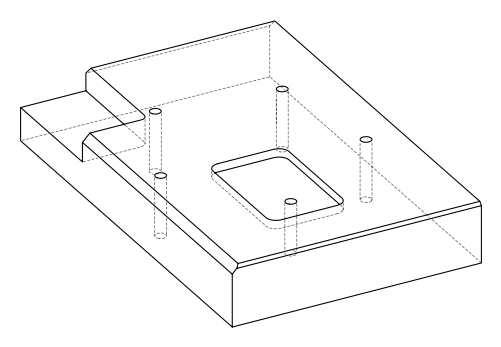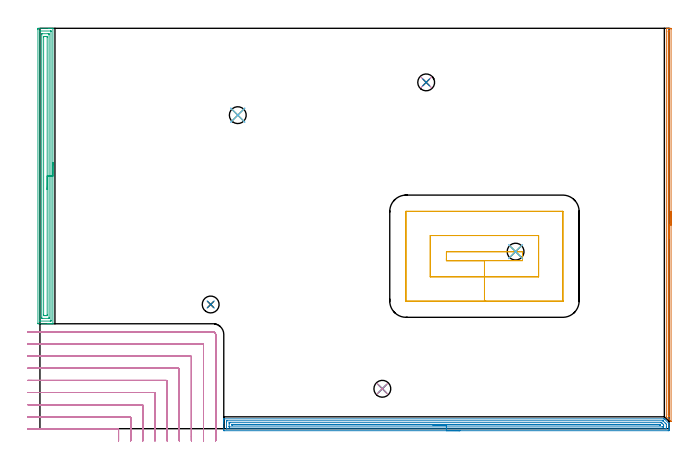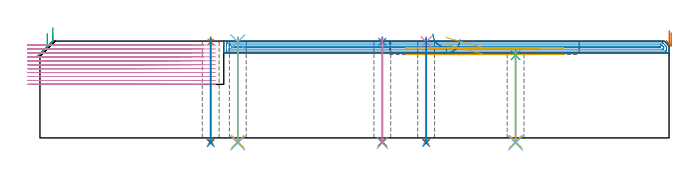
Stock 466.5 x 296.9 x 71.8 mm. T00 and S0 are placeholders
(PLAN: 20 operations, 13 tool changes, 61.3 min)
(1 AREA_MILL | FG_CHAMFER_SURFACE | UGT0205_001 | 4.79 min | 1797 mm3)
(2 AREA_MILL_1 | FG_CHAMFER_SURFACE_1 | UGT0205_001 | 10.71 min | 12970 mm3)
(3 AREA_MILL_2 | FG_CHAMFER_SURFACE_2 | UGT0205_001 | 7.28 min | 13876 mm3)
(4 MILL_CORNER_NOTCH_RECTANGULAR | CORNER_NOTCH_RECTANGULAR | NXT0201_011 | Follow Part, ap 3, ae 75% | 32.11 min | 339395 mm3)
(5 MILL_RECTANGULAR_POCKET | POCKET_RECTANGULAR_STRAIGHT | UGT0201_106 | Follow Part, ap 6, ae 75% | 3.23 min | 125983 mm3)
(6 SPOT_DRILL | STEP1HOLE | NXT0321_9005460120000 | 0.03 min | 0 mm3)
(7 SPOT_DRILL_1 | STEP1HOLE_1 | NXT0321_9005460120000 | 0.03 min | 2 mm3)
(8 SPOT_DRILL_2 | STEP1HOLE_2 | NXT0321_9005460120000 | 0.03 min | 3 mm3)
(9 SPOT_DRILL_3 | STEP1HOLE_3 | NXT0321_9005460120000 | 0.03 min | 5 mm3)
(10 SPOT_DRILL_4 | STEP1HOLE_4 | NXT0321_9005460120000 | 0.03 min | 6 mm3)
(11 DRILL_THROUGH_HOLE_INTO_CENTER | STEP1HOLE | NXT0301_042 | 0.31 min | 2805 mm3)
(12 DRILL_TO_ENLARGE_THROUGH_HOLE | STEP1HOLE | NXT0301_096 | 0.31 min | 5969 mm3)
(13 DRILL_THROUGH_HOLE_INTO_CENTER_1 | STEP1HOLE_1 | NXT0301_042 | 0.31 min | 2807 mm3)
(14 DRILL_TO_ENLARGE_THROUGH_HOLE_1 | STEP1HOLE_1 | NXT0301_096 | 0.31 min | 5971 mm3)
(15 DRILL_THROUGH_HOLE_INTO_CENTER_2 | STEP1HOLE_2 | NXT0301_042 | 0.31 min | 2795 mm3)
(16 DRILL_TO_ENLARGE_THROUGH_HOLE_2 | STEP1HOLE_2 | NXT0301_096 | 0.31 min | 5962 mm3)
(17 DRILL_THROUGH_HOLE_INTO_CENTER_3 | STEP1HOLE_3 | NXT0301_042 | 0.27 min | 2406 mm3)
(18 DRILL_TO_ENLARGE_THROUGH_HOLE_3 | STEP1HOLE_3 | NXT0301_096 | 0.27 min | 5134 mm3)
(19 DRILL_THROUGH_HOLE_INTO_CENTER_4 | STEP1HOLE_4 | NXT0301_042 | 0.31 min | 2838 mm3)
(20 DRILL_TO_ENLARGE_THROUGH_HOLE_4 | STEP1HOLE_4 | NXT0301_096 | 0.31 min | 5953 mm3)
(TOOL UGT0205_001 | Chamfer Mill 20 x 3 x 45 deg. | D20 FL50 Z2)
(TOOL NXT0201_011 | ENDMILL 12mm [2P460-1200-NA 1630] | D12 FL38 Z6)
(TOOL UGT0201_106 | End Mill 24 mm | D24 FL25 Z2)
(TOOL NXT0321_9005460120000 | NC Spot Drill, 142deg, 12mm, Carbide, Uncoated | D12 PA142 FL30 Z2)
(TOOL NXT0301_042 | Carbide Drill 7.1mm [860.1-0710-057A1-MM 2214] | D7.1 PA140 FL85 Z2)
(TOOL NXT0301_096 | Carbide Drill 12.5mm [860.1-1250-063A1-MM 2214] | D12.5 PA140 FL77 Z2)
(OP 1 AREA_MILL)
G17 G21 G94 G90
T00 M6
G54
G17 G0 G90 X468. Y161.1 S1061 M3
G43 Z81.8 H0
Z78.3
G94 G1 Y161.062 Z77.428 F250.
Y160.948 Z76.563
Y160.759 Z75.712
Y160.497 Z74.88
Y160.163 Z74.074
Y159.76 Z73.3
Y159.291 Z72.564
Y158.76 Z71.872
Y158.171 Z71.229
Y157.528 Z70.64
Y156.836 Z70.108
Y156.1 Z69.64
Y155.326 Z69.237
Y154.52 Z68.903
Y153.688 Z68.641
Y152.836 Z68.452
Y151.972 Z68.338
Y151.1 Z68.3
Y5.473
X467.993 Y5.319 Z68.306
X467.828 Y5.472 Z68.472
X467.807 Y5.493 Z68.493
X464.701 Y8.599 Z71.599
X464.504 Y8.793 Z71.789
X464.5 Y9.046 Z71.8
Y296.728
X464.496 Y296.899 Z71.794
X464.832 Y296.9 Z71.468
X465.131 Z71.168
X465.81 Z70.485
X467.029 Z69.267
X467.57 Y296.896 Z68.724
X467.991 Y296.89 Z68.304
X467.995 Y296.713 Z68.301
X467.999 Y296.281
X468. Y151.1 Z68.3
X466.586 Z69.714
Y9.493
X466.584 Y9.219 Z69.716
X466.582 Y9.186 Z69.718
X466.58 Y9.182 Z69.72
X466.576 Y9.183 Z69.724
X466.532 Y9.22 Z69.768
X466.493 Y9.259 Z69.807
X466.266 Y9.493 Z70.034
X465.921 Y9.868 Z70.379
X465.915 Y10.234 Z70.385
X465.914 Y10.28 Z70.386
Y294.494
X465.917 Y294.835 Z70.383
X465.919 Y294.876 Z70.381
X465.921 Y294.889 Z70.379
X465.931 Y294.892 Z70.369
X465.984 Y294.897 Z70.316
X466.05 Y294.899 Z70.25
X466.29 Y294.9 Z70.01
X466.497 Y294.899 Z69.803
X466.529 Y294.897 Z69.771
X466.562 Y294.891 Z69.738
X466.579 Y294.886 Z69.721
X466.58 Y294.861 Z69.72
X466.585 Y294.601 Z69.715
X466.586 Y151.1 Z69.714
Y150.228 Z69.752
Y149.363 Z69.866
Y148.512 Z70.055
Y147.68 Z70.317
Y146.874 Z70.651
Y146.1 Z71.054
Y145.364 Z71.523
Y144.672 Z72.054
Y144.029 Z72.643
Y143.44 Z73.286
Y142.908 Z73.978
Y142.44 Z74.714
Y142.037 Z75.488
Y141.703 Z76.294
Y141.441 Z77.126
Y141.252 Z77.978
Y141.138 Z78.843
Y141.1 Z79.714
G0 Z81.8
M5
M2
(OP 2 AREA_MILL_1)
G17 G21 G94 G90
T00 M6
G54
G17 G0 G90 X311.4 Y-1.5 S1061 M3
G43 Z81.8 H0
Z73.
G94 G1 X311.362 Z72.128 F250.
X311.248 Z71.263
X311.059 Z70.412
X310.797 Z69.58
X310.463 Z68.774
X310.06 Z68.
X309.592 Z67.264
X309.06 Z66.572
X308.471 Z65.929
X307.828 Z65.34
X307.136 Z64.808
X306.4 Z64.34
X305.626 Z63.937
X304.82 Z63.603
X303.988 Z63.341
X303.136 Z63.152
X302.272 Z63.038
X301.4 Z63.
X136.926
X136.486 Y-1.495 Z63.003
X136.31 Y-1.492 Z63.006
X136.3 Y-1.062 Z63.435
Y4.221 Z68.715
Y5.63 Z70.126
Y5.982 Z70.477
Y6.685 Z71.185
Y6.95 Z71.45
X136.306 Y7.301 Z71.792
X136.309 Y7.305 Z71.795
X136.475 Y7.3 Z71.8
X462.368
X463. Y7.301 Z71.799
X463.438 Y6.862 Z71.361
X466.367 Y3.933 Z68.432
X466.47 Y3.827 Z68.325
X466.493 Y3.796 Z68.294
X466.5 Y3.78 Z68.28
Y2.46 Z66.955
Y1.228 Z65.724
Y0.699 Z65.193
Y0.083 Z64.578
Y-0.182 Z64.314
Y-0.798 Z63.698
X466.496 Y-1.062 Z63.434
X466.49 Y-1.491 Z63.005
X466.314 Y-1.495 Z63.003
X465.874 Y-1.5 Z63.
X301.4
Y-0.086 Z64.414
X138.615 Y-0.085 Z64.415
X138.34 Y-0.08 Z64.42
X138.314 Y-0.079 Z64.421
X138.309 Y-0.06 Z64.44
X138.303 Y-0.026 Z64.474
X138.301 Y0.008 Z64.508
X138.3 Y4.628 Z69.128
X138.303 Y5.101 Z69.601
X138.308 Y5.501 Z70.001
X138.325 Y5.879 Z70.379
X138.713 Y5.884 Z70.384
X138.811 Y5.885 Z70.385
X461.503
X461.9 Y5.88 Z70.38
X461.946 Y5.879 Z70.379
X462.014 Y5.824 Z70.324
X462.142 Y5.703 Z70.203
X462.299 Y5.55 Z70.05
X463.628 Y4.221 Z68.721
X464.087 Y3.758 Z68.258
X464.49 Y3.34 Z67.84
X464.497 Y2.936 Z67.436
X464.5 Y1.579 Z66.079
Y1.172 Z65.672
X464.497 Y0.699 Z65.199
X464.492 Y0.299 Z64.799
X464.475 Y-0.079 Z64.421
X464.087 Y-0.084 Z64.416
X463.989 Y-0.085 Z64.415
X301.4 Y-0.086 Z64.414
Y1.328 Z65.828
X140.501 Y1.329 Z65.829
X140.416 Y1.33 Z65.83
X140.349 Y1.333 Z65.833
X140.313 Y1.335 Z65.835
X140.31 Y1.382 Z65.882
X140.304 Y1.579 Z66.079
X140.301 Y1.777 Z66.277
X140.3 Y3.538 Z68.038
X140.305 Y4.221 Z68.721
X140.309 Y4.41 Z68.91
X140.319 Y4.465 Z68.965
X140.374 Y4.467 Z68.967
X140.501 Y4.469 Z68.969
X141.141 Y4.471 Z68.971
X141.395
X460.257
X460.511 Y4.469 Z68.969
X460.766 Y4.466 Z68.966
X460.927 Y4.462 Z68.962
X461.01 Y4.383 Z68.883
X461.178 Y4.221 Z68.721
X461.405 Y3.996 Z68.496
X462.06 Y3.34 Z67.84
X462.299 Y3.099 Z67.599
X462.453 Y2.936 Z67.436
X462.49 Y2.893 Z67.393
X462.494 Y2.79 Z67.29
X462.498 Y2.658 Z67.158
X462.499 Y2.46 Z66.96
X462.5 Y2.262 Z66.762
X462.495 Y1.579 Z66.079
X462.491 Y1.39 Z65.89
X462.481 Y1.335 Z65.835
X462.426 Y1.333 Z65.833
X462.299 Y1.331 Z65.831
X461.66 Y1.329 Z65.829
X461.405 Y1.328 Z65.828
X301.4
Y2.743 Z67.243
X142.895
X142.576 Y2.745 Z67.245
X142.416 Y2.747 Z67.247
X142.318 Y2.749 Z67.249
X142.31 Y2.793 Z67.293
X142.308 Y2.9 Z67.4
X142.31 Y3.007 Z67.507
X142.319 Y3.05 Z67.55
X142.417 Y3.053 Z67.553
X142.578 Y3.056 Z67.556
X142.863 Y3.057 Z67.557
X143.183
X459.298
X459.617 Y3.055 Z67.555
X459.777 Y3.053 Z67.553
X459.879 Y3.05 Z67.55
X459.936 Y3.003 Z67.503
X460.045 Y2.897 Z67.397
X460.149 Y2.79 Z67.29
X460.185 Y2.749 Z67.249
X460.096 Y2.747 Z67.247
X459.937 Y2.745 Z67.245
X459.617 Y2.743 Z67.243
X459.33
X301.4
X300.528 Z67.281
X299.664 Z67.395
X298.812 Z67.583
X297.98 Z67.846
X297.174 Z68.18
X296.4 Z68.582
X295.664 Z69.051
X294.972 Z69.582
X294.329 Z70.172
X293.74 Z70.815
X293.208 Z71.507
X292.74 Z72.243
X292.337 Z73.016
X292.003 Z73.822
X291.741 Z74.654
X291.552 Z75.506
X291.438 Z76.371
X291.4 Z77.243
G0 Z81.8
M5
M2
(OP 3 AREA_MILL_2)
G17 G21 G94 G90
T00 M6
G54
G17 G0 G90 X9.6 Y197.35 S1061 M3
G43 Z81.8 H0
G94 G1 Y197.312 Z80.928 F250.
Y197.198 Z80.063
Y197.009 Z79.212
Y196.747 Z78.38
Y196.413 Z77.574
Y196.01 Z76.8
Y195.541 Z76.064
Y195.01 Z75.372
Y194.421 Z74.729
Y193.778 Z74.139
Y193.086 Z73.608
Y192.35 Z73.14
Y191.576 Z72.737
Y190.77 Z72.403
Y189.938 Z72.141
Y189.086 Z71.952
Y188.222 Z71.838
Y187.35 Z71.8
Y77.966
X9.597 Y77.81 Z71.788
X9.534 Y77.806 Z71.726
X9.131 Y77.8 Z71.331
X8.738 Z70.938
X8.074 Z70.27
X6.848 Z69.045
X6.286 Z68.48
X5.673 Z67.868
X-1.15 Z61.047
X-1.492 Y77.81 Z60.706
X-1.499 Y78.149 Z60.699
Y78.162
X-1.5 Y296.025 Z60.7
X-1.498 Y296.288 Z60.702
X-1.492 Y296.893 Z60.706
X-1.478 Y296.897 Z60.719
X-0.869 Y296.9 Z61.329
X6.286 Z68.48
X6.848 Z69.045
X7.18 Z69.376
X7.742 Z69.939
X8.074 Z70.27
X8.738 Z70.938
X9.131 Z71.331
X9.534 Y296.894 Z71.726
X9.597 Y296.89 Z71.788
X9.6 Y296.734 Z71.8
Y187.35
X8.186 Z70.386
X8.185 Y80.198 Z70.385
X8.184 Y80.088 Z70.384
X8.179 Y79.976 Z70.379
X8.168 Y79.81 Z70.368
X8.074 Y79.807 Z70.274
X7.578 Y79.8 Z69.778
X0.026 Z62.226
X-0.031 Y79.801 Z62.169
X-0.066 Y79.805 Z62.134
X-0.079 Y79.809 Z62.121
X-0.082 Y79.865 Z62.118
X-0.085 Y80.087 Z62.115
X-0.086 Y80.198 Z62.114
Y294.502
X-0.085 Y294.612 Z62.115
X-0.08 Y294.724 Z62.12
X-0.068 Y294.89 Z62.132
X0.026 Y294.893 Z62.226
X0.522 Y294.899 Z62.722
X8.074 Y294.9 Z70.274
X8.131 Y294.898 Z70.331
X8.166 Y294.895 Z70.366
X8.179 Y294.891 Z70.379
X8.181 Y294.835 Z70.381
X8.185 Y294.613 Z70.385
X8.186 Y294.502 Z70.386
Y187.35
X6.771 Z68.971
Y82.392
X6.77 Y81.984 Z68.97
X6.768 Y81.863 Z68.968
X6.765 Y81.812 Z68.965
X6.654 Y81.806 Z68.854
X6.469 Y81.801 Z68.669
X1.998 Y81.8 Z64.198
X1.814 Y81.803 Z64.014
X1.63 Y81.81 Z63.83
X1.335 Y81.832 Z63.535
X1.333 Y81.984 Z63.533
X1.329 Y82.468 Z63.529
X1.328 Y292.308 Z63.528
X1.33 Y292.716 Z63.53
X1.332 Y292.837 Z63.532
X1.335 Y292.888 Z63.535
X1.446 Y292.894 Z63.646
X1.631 Y292.899 Z63.831
X6.102 Y292.9 Z68.302
X6.286 Y292.897 Z68.486
X6.47 Y292.89 Z68.67
X6.765 Y292.868 Z68.965
X6.767 Y292.716 Z68.967
X6.771 Y292.232 Z68.971
Y187.35
X5.357 Z67.557
Y84.663
X5.35 Y83.811 Z67.55
X4.497 Y83.8 Z66.697
X3.573 Z65.773
X2.75 Y83.813 Z64.95
X2.743 Y84.629 Z64.943
Y290.037
X2.75 Y290.889 Z64.95
X3.603 Y290.9 Z65.803
X4.527 Z66.727
X5.35 Y290.886 Z67.55
X5.357 Y290.071 Z67.557
Y187.35
Y186.478 Z67.595
Y185.613 Z67.709
Y184.762 Z67.898
Y183.93 Z68.16
Y183.124 Z68.494
Y182.35 Z68.897
Y181.614 Z69.366
Y180.922 Z69.897
Y180.279 Z70.486
Y179.69 Z71.129
Y179.158 Z71.822
Y178.69 Z72.557
Y178.287 Z73.331
Y177.953 Z74.137
Y177.691 Z74.969
Y177.502 Z75.821
Y177.388 Z76.686
Y177.35 Z77.557
G0 Z81.8
M5
M2
(OP 4 MILL_CORNER_NOTCH_RECTANGULAR)
G17 G21 G94 G90
T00 M6
G54
G17 G0 G90 X58.306 Y-9. S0 M3
G43 Z81.8 H1
Z68.882
G94 G1 X58.3 Y-6. F250.
Y-5.866 F500.
Y-0.794
G3 X57.706 Y-0.2 R0.6
G1 X-4.83
G2 X-5.997 Y-0.191 R72.
G1 X-8.997 Y-0.142 F250.
G0 Z81.8
X67.307 Y-9.
Z68.882
G1 X67.3 Y-6.
Y-5.866 F500.
Y8.206
G3 X66.706 Y8.8 R0.6
G1 X-4.83
G2 X-6. Y8.811 R63.
G1 X-8.999 Y8.867 F250.
G0 Z81.8
X76.308 Y-9.
Z68.882
G1 X76.3 Y-6.
Y-5.866 F500.
Y17.205
G3 X75.705 Y17.8 R0.6
G1 X-4.83
G2 X-6. Y17.813 R54.
G1 X-8.999 Y17.878 F250.
G0 Z81.8
X85.309 Y-9.
Z68.882
G1 X85.3 Y-6.
Y-5.866 F500.
Y26.205
G3 X84.705 Y26.8 R0.6
G1 X-4.83
G2 X-6. Y26.815 R45.
G1 X-8.999 Y26.893 F250.
G0 Z81.8
X94.311 Y-9.
Z68.882
G1 X94.3 Y-6.
Y-5.866 F500.
Y35.205
G3 X93.705 Y35.8 R0.6
G1 X-4.83
G2 X-6. Y35.819 R36.
G1 X-8.998 Y35.917 F250.
G0 Z81.8
X103.315 Y-9.
Z68.882
G1 X103.3 Y-6.
Y-5.866 F500.
Y44.204
G3 X102.704 Y44.8 R0.6
G1 X-4.83
G2 X-6. Y44.825 R27.
G1 X-8.997 Y44.955 F250.
G0 Z81.8
X112.323 Y-9.
Z68.882
G1 X112.3 Y-6.
Y-5.866 F500.
Y53.204
G3 X111.704 Y53.8 R0.6
G1 X-4.83
G2 X-6. Y53.838 R18.
G1 X-8.994 Y54.033 F250.
G0 Z81.8
X121.346 Y-9.
Z68.882
G1 X121.301 Y-6.
X121.3 Y-5.866 F500.
Y62.204
G3 X120.704 Y62.8 R0.6
G1 X-4.83
G2 X-6. Y62.876 R9.
G1 X-8.975 Y63.267 F250.
G0 Z81.8
X130.3 Y-8.866
Z68.882
G1 Y-5.866
Y69.9 F500.
G3 X128.4 Y71.8 R1.9
G1 X-4.83
X-7.83 F250.
G0 Z81.8
X58.3 Y-9.
Z65.964
G1 Y-6.
Y-0.794 F500.
G3 X57.706 Y-0.2 R0.6
G1 X-5.997
X-8.997 Y-0.199 F250.
G0 Z81.8
X67.3 Y-9.
Z65.964
G1 Y-6.
Y8.206 F500.
G3 X66.706 Y8.8 R0.6
G1 X57.706
X-6.
X-9. Y8.801 F250.
G0 Z81.8
X76.3 Y-9.
Z65.964
G1 Y-6.
Y17.205 F500.
G3 X75.705 Y17.8 R0.6
G1 X66.706
X-6.
X-9. Y17.802 F250.
G0 Z81.8
X85.3 Y-9.
Z65.964
G1 Y-6.
Y26.205 F500.
G3 X84.705 Y26.8 R0.6
G1 X75.705
X-6.
X-9. Y26.802 F250.
G0 Z81.8
X94.3 Y-9.
Z65.964
G1 Y-6.
Y35.205 F500.
G3 X93.705 Y35.8 R0.6
G1 X84.705
X-6.
X-9. Y35.802 F250.
G0 Z81.8
X103.3 Y-9.
Z65.964
G1 Y-6.
Y44.204 F500.
G3 X102.704 Y44.8 R0.6
G1 X93.705
X-6.
X-9. Y44.803 F250.
G0 Z81.8
X112.3 Y-9.
Z65.964
G1 Y-6.
Y53.204 F500.
G3 X111.704 Y53.8 R0.6
G1 X102.704
X-6.
X-9. Y53.805 F250.
G0 Z81.8
X121.3 Y-9.
Z65.964
G1 Y-6.
Y62.204 F500.
G3 X120.704 Y62.8 R0.6
G1 X111.704
X-6.
X-9. Y62.809 F250.
G0 Z81.8
X130.3 Y-9.
Z65.964
G1 Y-6.
Y69.9 F500.
G3 X128.4 Y71.8 R1.9
G1 X-5.972
X-8.972 F250.
G0 Z81.8
X58.3 Y-9.
Z63.045
G1 Y-6.
Y-0.794 F500.
G3 X57.706 Y-0.2 R0.6
G1 X-5.997
X-8.997 F250.
G0 Z81.8
X67.3 Y-9.
Z63.045
G1 Y-6.
Y8.206 F500.
G3 X66.706 Y8.8 R0.6
G1 X-6.
X-9. F250.
G0 Z81.8
X76.3 Y-9.
Z63.045
G1 Y-6.
Y17.205 F500.
G3 X75.705 Y17.8 R0.6
G1 X-6.
X-9. F250.
G0 Z81.8
X85.3 Y-9.
Z63.045
G1 Y-6.
Y26.205 F500.
G3 X84.705 Y26.8 R0.6
G1 X-6.
X-9. F250.
G0 Z81.8
X94.3 Y-9.
Z63.045
G1 Y-6.
Y35.205 F500.
G3 X93.705 Y35.8 R0.6
G1 X-6.
X-9. F250.
G0 Z81.8
X103.3 Y-9.
Z63.045
G1 Y-6.
Y44.204 F500.
G3 X102.704 Y44.8 R0.6
G1 X-6.
X-9. F250.
G0 Z81.8
X112.3 Y-9.
Z63.045
G1 Y-6.
Y53.204 F500.
G3 X111.704 Y53.8 R0.6
G1 X-6.
X-9. F250.
G0 Z81.8
X121.3 Y-9.
Z63.045
G1 Y-6.
Y62.204 F500.
G3 X120.704 Y62.8 R0.6
G1 X-6.
X-9. F250.
G0 Z81.8
X130.3 Y-9.
Z63.045
G1 Y-6.
Y69.9 F500.
G3 X128.4 Y71.8 R1.9
G1 X-6.
X-9. F250.
G0 Z81.8
X58.3 Y-9.
Z60.127
G1 Y-6.
Y-0.794 F500.
G3 X57.706 Y-0.2 R0.6
G1 X-5.997
X-8.997 F250.
G0 Z81.8
X67.3 Y-9.
Z60.127
G1 Y-6.
Y8.206 F500.
G3 X66.706 Y8.8 R0.6
G1 X-6.
X-9. F250.
G0 Z81.8
X76.3 Y-9.
Z60.127
G1 Y-6.
Y17.205 F500.
G3 X75.705 Y17.8 R0.6
G1 X-6.
X-9. F250.
G0 Z81.8
X85.3 Y-9.
Z60.127
G1 Y-6.
Y26.205 F500.
G3 X84.705 Y26.8 R0.6
G1 X-6.
X-9. F250.
G0 Z81.8
X94.3 Y-9.
Z60.127
G1 Y-6.
Y35.205 F500.
G3 X93.705 Y35.8 R0.6
G1 X-6.
X-9. F250.
G0 Z81.8
X103.3 Y-9.
Z60.127
G1 Y-6.
Y44.204 F500.
G3 X102.704 Y44.8 R0.6
G1 X-6.
X-9. F250.
G0 Z81.8
X112.3 Y-9.
Z60.127
G1 Y-6.
Y53.204 F500.
G3 X111.704 Y53.8 R0.6
G1 X-6.
X-9. F250.
G0 Z81.8
X121.3 Y-9.
Z60.127
G1 Y-6.
Y62.204 F500.
G3 X120.704 Y62.8 R0.6
G1 X-6.
X-9. F250.
G0 Z81.8
X130.3 Y-9.
Z60.127
G1 Y-6.
Y69.9 F500.
G3 X128.4 Y71.8 R1.9
G1 X-6.
X-9. F250.
G0 Z81.8
X58.3 Y-9.
Z57.209
G1 Y-6.
Y-0.794 F500.
G3 X57.706 Y-0.2 R0.6
G1 X-5.997
X-8.997 F250.
G0 Z81.8
X67.3 Y-9.
Z57.209
G1 Y-6.
Y8.206 F500.
G3 X66.706 Y8.8 R0.6
G1 X-6.
X-9. F250.
G0 Z81.8
X76.3 Y-9.
Z57.209
G1 Y-6.
Y17.205 F500.
G3 X75.705 Y17.8 R0.6
G1 X-6.
X-9. F250.
G0 Z81.8
X85.3 Y-9.
Z57.209
G1 Y-6.
Y26.205 F500.
G3 X84.705 Y26.8 R0.6
G1 X-6.
X-9. F250.
G0 Z81.8
X94.3 Y-9.
Z57.209
G1 Y-6.
Y35.205 F500.
G3 X93.705 Y35.8 R0.6
G1 X-6.
X-9. F250.
G0 Z81.8
X103.3 Y-9.
Z57.209
G1 Y-6.
Y44.204 F500.
G3 X102.704 Y44.8 R0.6
G1 X-6.
X-9. F250.
G0 Z81.8
X112.3 Y-9.
Z57.209
G1 Y-6.
Y53.204 F500.
G3 X111.704 Y53.8 R0.6
G1 X-6.
X-9. F250.
G0 Z81.8
X121.3 Y-9.
Z57.209
G1 Y-6.
Y62.204 F500.
G3 X120.704 Y62.8 R0.6
G1 X-6.
X-9. F250.
G0 Z81.8
X130.3 Y-9.
Z57.209
G1 Y-6.
Y69.9 F500.
G3 X128.4 Y71.8 R1.9
G1 X-6.
X-9. F250.
G0 Z81.8
X58.3 Y-9.
Z54.291
G1 Y-6.
Y-0.794 F500.
G3 X57.706 Y-0.2 R0.6
G1 X-5.997
X-8.997 F250.
G0 Z81.8
X67.3 Y-9.
Z54.291
G1 Y-6.
Y8.206 F500.
G3 X66.706 Y8.8 R0.6
G1 X-6.
X-9. F250.
G0 Z81.8
X76.3 Y-9.
Z54.291
G1 Y-6.
Y17.205 F500.
G3 X75.705 Y17.8 R0.6
G1 X-6.
X-9. F250.
G0 Z81.8
X85.3 Y-9.
Z54.291
G1 Y-6.
Y26.205 F500.
G3 X84.705 Y26.8 R0.6
G1 X-6.
X-9. F250.
G0 Z81.8
X94.3 Y-9.
Z54.291
G1 Y-6.
Y35.205 F500.
G3 X93.705 Y35.8 R0.6
G1 X-6.
X-9. F250.
G0 Z81.8
X103.3 Y-9.
Z54.291
G1 Y-6.
Y44.204 F500.
G3 X102.704 Y44.8 R0.6
G1 X-6.
X-9. F250.
G0 Z81.8
X112.3 Y-9.
Z54.291
G1 Y-6.
Y53.204 F500.
G3 X111.704 Y53.8 R0.6
G1 X-6.
X-9. F250.
G0 Z81.8
X121.3 Y-9.
Z54.291
G1 Y-6.
Y62.204 F500.
G3 X120.704 Y62.8 R0.6
G1 X-6.
X-9. F250.
G0 Z81.8
X130.3 Y-9.
Z54.291
G1 Y-6.
Y69.9 F500.
G3 X128.4 Y71.8 R1.9
G1 X-6.
X-9. F250.
G0 Z81.8
X58.3 Y-9.
Z51.373
G1 Y-6.
Y-0.794 F500.
G3 X57.706 Y-0.2 R0.6
G1 X-5.997
X-8.997 F250.
G0 Z81.8
X67.3 Y-9.
Z51.373
G1 Y-6.
Y8.206 F500.
G3 X66.706 Y8.8 R0.6
G1 X-6.
X-9. F250.
G0 Z81.8
X76.3 Y-9.
Z51.373
G1 Y-6.
Y17.205 F500.
G3 X75.705 Y17.8 R0.6
G1 X-6.
X-9. F250.
G0 Z81.8
X85.3 Y-9.
Z51.373
G1 Y-6.
Y26.205 F500.
G3 X84.705 Y26.8 R0.6
G1 X-6.
X-9. F250.
G0 Z81.8
X94.3 Y-9.
Z51.373
G1 Y-6.
Y35.205 F500.
G3 X93.705 Y35.8 R0.6
G1 X-6.
X-9. F250.
G0 Z81.8
X103.3 Y-9.
Z51.373
G1 Y-6.
Y44.204 F500.
G3 X102.704 Y44.8 R0.6
G1 X-6.
X-9. F250.
G0 Z81.8
X112.3 Y-9.
Z51.373
G1 Y-6.
Y53.204 F500.
G3 X111.704 Y53.8 R0.6
G1 X-6.
X-9. F250.
G0 Z81.8
X121.3 Y-9.
Z51.373
G1 Y-6.
Y62.204 F500.
G3 X120.704 Y62.8 R0.6
G1 X-6.
X-9. F250.
G0 Z81.8
X130.3 Y-9.
Z51.373
G1 Y-6.
Y69.9 F500.
G3 X128.4 Y71.8 R1.9
G1 X-6.
X-9. F250.
G0 Z81.8
X58.3 Y-9.
Z48.455
G1 Y-6.
Y-0.794 F500.
G3 X57.706 Y-0.2 R0.6
G1 X-5.997
X-8.997 F250.
G0 Z81.8
X67.3 Y-9.
Z48.455
G1 Y-6.
Y8.206 F500.
G3 X66.706 Y8.8 R0.6
G1 X-6.
X-9. F250.
G0 Z81.8
X76.3 Y-9.
Z48.455
G1 Y-6.
Y17.205 F500.
G3 X75.705 Y17.8 R0.6
G1 X-6.
X-9. F250.
G0 Z81.8
X85.3 Y-9.
Z48.455
G1 Y-6.
Y26.205 F500.
G3 X84.705 Y26.8 R0.6
G1 X-6.
X-9. F250.
G0 Z81.8
X94.3 Y-9.
Z48.455
G1 Y-6.
Y35.205 F500.
G3 X93.705 Y35.8 R0.6
G1 X-6.
X-9. F250.
G0 Z81.8
X103.3 Y-9.
Z48.455
G1 Y-6.
Y44.204 F500.
G3 X102.704 Y44.8 R0.6
G1 X-6.
X-9. F250.
G0 Z81.8
X112.3 Y-9.
Z48.455
G1 Y-6.
Y53.204 F500.
G3 X111.704 Y53.8 R0.6
G1 X-6.
X-9. F250.
G0 Z81.8
X121.3 Y-9.
Z48.455
G1 Y-6.
Y62.204 F500.
G3 X120.704 Y62.8 R0.6
G1 X-6.
X-9. F250.
G0 Z81.8
X130.3 Y-9.
Z48.455
G1 Y-6.
Y69.9 F500.
G3 X128.4 Y71.8 R1.9
G1 X-6.
X-9. F250.
G0 Z81.8
X58.3 Y-9.
Z45.536
G1 Y-6.
Y-0.794 F500.
G3 X57.706 Y-0.2 R0.6
G1 X-5.997
X-8.997 F250.
G0 Z81.8
X67.3 Y-9.
Z45.536
G1 Y-6.
Y8.206 F500.
G3 X66.706 Y8.8 R0.6
G1 X-6.
X-9. F250.
G0 Z81.8
X76.3 Y-9.
Z45.536
G1 Y-6.
Y17.205 F500.
G3 X75.705 Y17.8 R0.6
G1 X-6.
X-9. F250.
G0 Z81.8
X85.3 Y-9.
Z45.536
G1 Y-6.
Y26.205 F500.
G3 X84.705 Y26.8 R0.6
G1 X-6.
X-9. F250.
G0 Z81.8
X94.3 Y-9.
Z45.536
G1 Y-6.
Y35.205 F500.
G3 X93.705 Y35.8 R0.6
G1 X-6.
X-9. F250.
G0 Z81.8
X103.3 Y-9.
Z45.536
G1 Y-6.
Y44.204 F500.
G3 X102.704 Y44.8 R0.6
G1 X-6.
X-9. F250.
G0 Z81.8
X112.3 Y-9.
Z45.536
G1 Y-6.
Y53.204 F500.
G3 X111.704 Y53.8 R0.6
G1 X-6.
X-9. F250.
G0 Z81.8
X121.3 Y-9.
Z45.536
G1 Y-6.
Y62.204 F500.
G3 X120.704 Y62.8 R0.6
G1 X-6.
X-9. F250.
G0 Z81.8
X130.3 Y-9.
Z45.536
G1 Y-6.
Y69.9 F500.
G3 X128.4 Y71.8 R1.9
G1 X-6.
X-9. F250.
G0 Z81.8
X58.3 Y-9.
Z42.618
G1 Y-6.
Y-0.794 F500.
G3 X57.706 Y-0.2 R0.6
G1 X-5.997
X-8.997 F250.
G0 Z81.8
X67.3 Y-9.
Z42.618
G1 Y-6.
Y8.206 F500.
G3 X66.706 Y8.8 R0.6
G1 X-6.
X-9. F250.
G0 Z81.8
X76.3 Y-9.
Z42.618
G1 Y-6.
Y17.205 F500.
G3 X75.705 Y17.8 R0.6
G1 X-6.
X-9. F250.
G0 Z81.8
X85.3 Y-9.
Z42.618
G1 Y-6.
Y26.205 F500.
G3 X84.705 Y26.8 R0.6
G1 X-6.
X-9. F250.
G0 Z81.8
X94.3 Y-9.
Z42.618
G1 Y-6.
Y35.205 F500.
G3 X93.705 Y35.8 R0.6
G1 X-6.
X-9. F250.
G0 Z81.8
X103.3 Y-9.
Z42.618
G1 Y-6.
Y44.204 F500.
G3 X102.704 Y44.8 R0.6
G1 X-6.
X-9. F250.
G0 Z81.8
X112.3 Y-9.
Z42.618
G1 Y-6.
Y53.204 F500.
G3 X111.704 Y53.8 R0.6
G1 X-6.
X-9. F250.
G0 Z81.8
X121.3 Y-9.
Z42.618
G1 Y-6.
Y62.204 F500.
G3 X120.704 Y62.8 R0.6
G1 X-6.
X-9. F250.
G0 Z81.8
X130.3 Y-9.
Z42.618
G1 Y-6.
Y69.9 F500.
G3 X128.4 Y71.8 R1.9
G1 X-6.
X-9. F250.
G0 Z81.8
X58.3 Y-9.
Z39.7
G1 Y-6.
Y-0.794 F500.
G3 X57.706 Y-0.2 R0.6
G1 X-5.997
X-8.997 F250.
G0 Z81.8
X67.3 Y-9.
Z39.7
G1 Y-6.
Y8.206 F500.
G3 X66.706 Y8.8 R0.6
G1 X-6.
X-9. F250.
G0 Z81.8
X76.3 Y-9.
Z39.7
G1 Y-6.
Y17.205 F500.
G3 X75.705 Y17.8 R0.6
G1 X-6.
X-9. F250.
G0 Z81.8
X85.3 Y-9.
Z39.7
G1 Y-6.
Y26.205 F500.
G3 X84.705 Y26.8 R0.6
G1 X-6.
X-9. F250.
G0 Z81.8
X94.3 Y-9.
Z39.7
G1 Y-6.
Y35.205 F500.
G3 X93.705 Y35.8 R0.6
G1 X-6.
X-9. F250.
G0 Z81.8
X103.3 Y-9.
Z39.7
G1 Y-6.
Y44.204 F500.
G3 X102.704 Y44.8 R0.6
G1 X-6.
X-9. F250.
G0 Z81.8
X112.3 Y-9.
Z39.7
G1 Y-6.
Y53.204 F500.
G3 X111.704 Y53.8 R0.6
G1 X-6.
X-9. F250.
G0 Z81.8
X121.3 Y-9.
Z39.7
G1 Y-6.
Y62.204 F500.
G3 X120.704 Y62.8 R0.6
G1 X-6.
X-9. F250.
G0 Z81.8
X130.3 Y-9.
Z39.7
G1 Y-6.
Y69.9 F500.
G3 X128.4 Y71.8 R1.9
G1 X-6.
X-9. F250.
G0 Z81.8
M5
M2
(OP 5 MILL_RECTANGULAR_POCKET)
G17 G21 G94 G90
T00 M6
G54
G17 G0 G90 X301.4 Y126.256 S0 M3
G43 Z81.8 H0
Z74.8
G94 G1 Y124.6 Z74.356 F250.
X329.6 Z66.8
X357.8 F500.
Y131.2
X301.4
Y124.6
X329.6
Y112.6
X369.8
Y143.2
X289.4
Y112.6
X329.6
Y94.6
X387.7
X387.755 Y94.605
X387.795 Y94.645
X387.8 Y94.7
Y161.1
X387.795 Y161.155
X387.755 Y161.195
X387.7 Y161.2
X271.5
X271.445 Y161.195
X271.405 Y161.155
X271.4 Y161.1
Y94.7
X271.405 Y94.645
X271.445 Y94.605
X271.5 Y94.6
X329.6
X330.6
G0 X301.4 Y126.256 Z69.8
G1 Y124.6 Z69.356 F250.
X329.6 Z61.8
X357.8 F500.
Y131.2
X301.4
Y124.6
X329.6
Y112.6
X369.8
Y143.2
X289.4
Y112.6
X329.6
Y94.6
X387.7
X387.755 Y94.605
X387.795 Y94.645
X387.8 Y94.7
Y161.1
X387.795 Y161.155
X387.755 Y161.195
X387.7 Y161.2
X271.5
X271.445 Y161.195
X271.405 Y161.155
X271.4 Y161.1
Y94.7
X271.405 Y94.645
X271.445 Y94.605
X271.5 Y94.6
X329.6
X330.6
G0 Z81.8
M5
M2
(OP 6 SPOT_DRILL)
G17 G21 G94 G90
T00 M6
G54
G17 G0 G90 X146.7 Y232.5 S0 M3
G43 Z81.8 H0
G94 G81 G98 Z71.262 F250. R74.8
G80
M5
M2
(OP 7 SPOT_DRILL_1)
G17 G21 G94 G90
T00 M6
G54
G17 G0 G90 X126.6 Y92.1 S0 M3
G43 Z81.8 H0
G94 G81 G98 Z71.262 F250. R74.8
G80
M5
M2
(OP 8 SPOT_DRILL_2)
G17 G21 G94 G90
T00 M6
G54
G17 G0 G90 X253.9 Y29.6 S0 M3
G43 Z81.8 H0
G94 G81 G98 Z71.262 F250. R74.8
G80
M5
M2
(OP 9 SPOT_DRILL_3)
G17 G21 G94 G90
T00 M6
G54
G17 G0 G90 X352.7 Y131.3 S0 M3
G43 Z81.8 H0
G94 G81 G98 Z61.262 F250. R64.8
G80
M5
M2
(OP 10 SPOT_DRILL_4)
G17 G21 G94 G90
T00 M6
G54
G17 G0 G90 X286.4 Y256.8 S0 M3
G43 Z81.8 H0
G94 G81 G98 Z71.262 F250. R74.8
G80
M5
M2
(OP 11 DRILL_THROUGH_HOLE_INTO_CENTER)
G17 G21 G94 G90
T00 M6
G54
G17 G0 G90 X146.7 Y232.5 S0 M3
G43 Z81.8 H1
G94 G73 G98 Z-2.792 F250. Q6.781 R73.8
G80
M5
M2
(OP 12 DRILL_TO_ENLARGE_THROUGH_HOLE)
G17 G21 G94 G90
T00 M6
G54
G17 G0 G90 X146.7 Y232.5 S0 M3
G43 Z81.8 H1
G94 G73 G98 Z-3.775 F250. Q10.796 R73.8
G80
M5
M2
(OP 13 DRILL_THROUGH_HOLE_INTO_CENTER_1)
G17 G21 G94 G90
T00 M6
G54
G17 G0 G90 X126.6 Y92.1 S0 M3
G43 Z81.8 H1
G94 G73 G98 Z-2.792 F250. Q6.781 R73.8
G80
M5
M2
(OP 14 DRILL_TO_ENLARGE_THROUGH_HOLE_1)
G17 G21 G94 G90
T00 M6
G54
G17 G0 G90 X126.6 Y92.1 S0 M3
G43 Z81.8 H1
G94 G73 G98 Z-3.775 F250. Q10.796 R73.8
G80
M5
M2
(OP 15 DRILL_THROUGH_HOLE_INTO_CENTER_2)
G17 G21 G94 G90
T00 M6
G54
G17 G0 G90 X253.9 Y29.6 S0 M3
G43 Z81.8 H1
G94 G73 G98 Z-2.792 F250. Q6.781 R73.8
G80
M5
M2
(OP 16 DRILL_TO_ENLARGE_THROUGH_HOLE_2)
G17 G21 G94 G90
T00 M6
G54
G17 G0 G90 X253.9 Y29.6 S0 M3
G43 Z81.8 H1
G94 G73 G98 Z-3.775 F250. Q10.796 R73.8
G80
M5
M2
(OP 17 DRILL_THROUGH_HOLE_INTO_CENTER_3)
G17 G21 G94 G90
T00 M6
G54
G17 G0 G90 X352.7 Y131.3 S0 M3
G43 Z81.8 H1
G94 G73 G98 Z-2.792 F250. Q6.459 R63.8
G80
M5
M2
(OP 18 DRILL_TO_ENLARGE_THROUGH_HOLE_3)
G17 G21 G94 G90
T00 M6
G54
G17 G0 G90 X352.7 Y131.3 S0 M3
G43 Z81.8 H1
G94 G73 G98 Z-3.775 F250. Q10.929 R63.8
G80
M5
M2
(OP 19 DRILL_THROUGH_HOLE_INTO_CENTER_4)
G17 G21 G94 G90
T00 M6
G54
G17 G0 G90 X286.4 Y256.8 S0 M3
G43 Z81.8 H1
G94 G73 G98 Z-2.792 F250. Q6.781 R73.8
G80
M5
M2
(OP 20 DRILL_TO_ENLARGE_THROUGH_HOLE_4)
G17 G21 G94 G90
T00 M6
G54
G17 G0 G90 X286.4 Y256.8 S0 M3
G43 Z81.8 H1
G94 G73 G98 Z-3.775 F250. Q10.796 R73.8
G80
M5
M2
